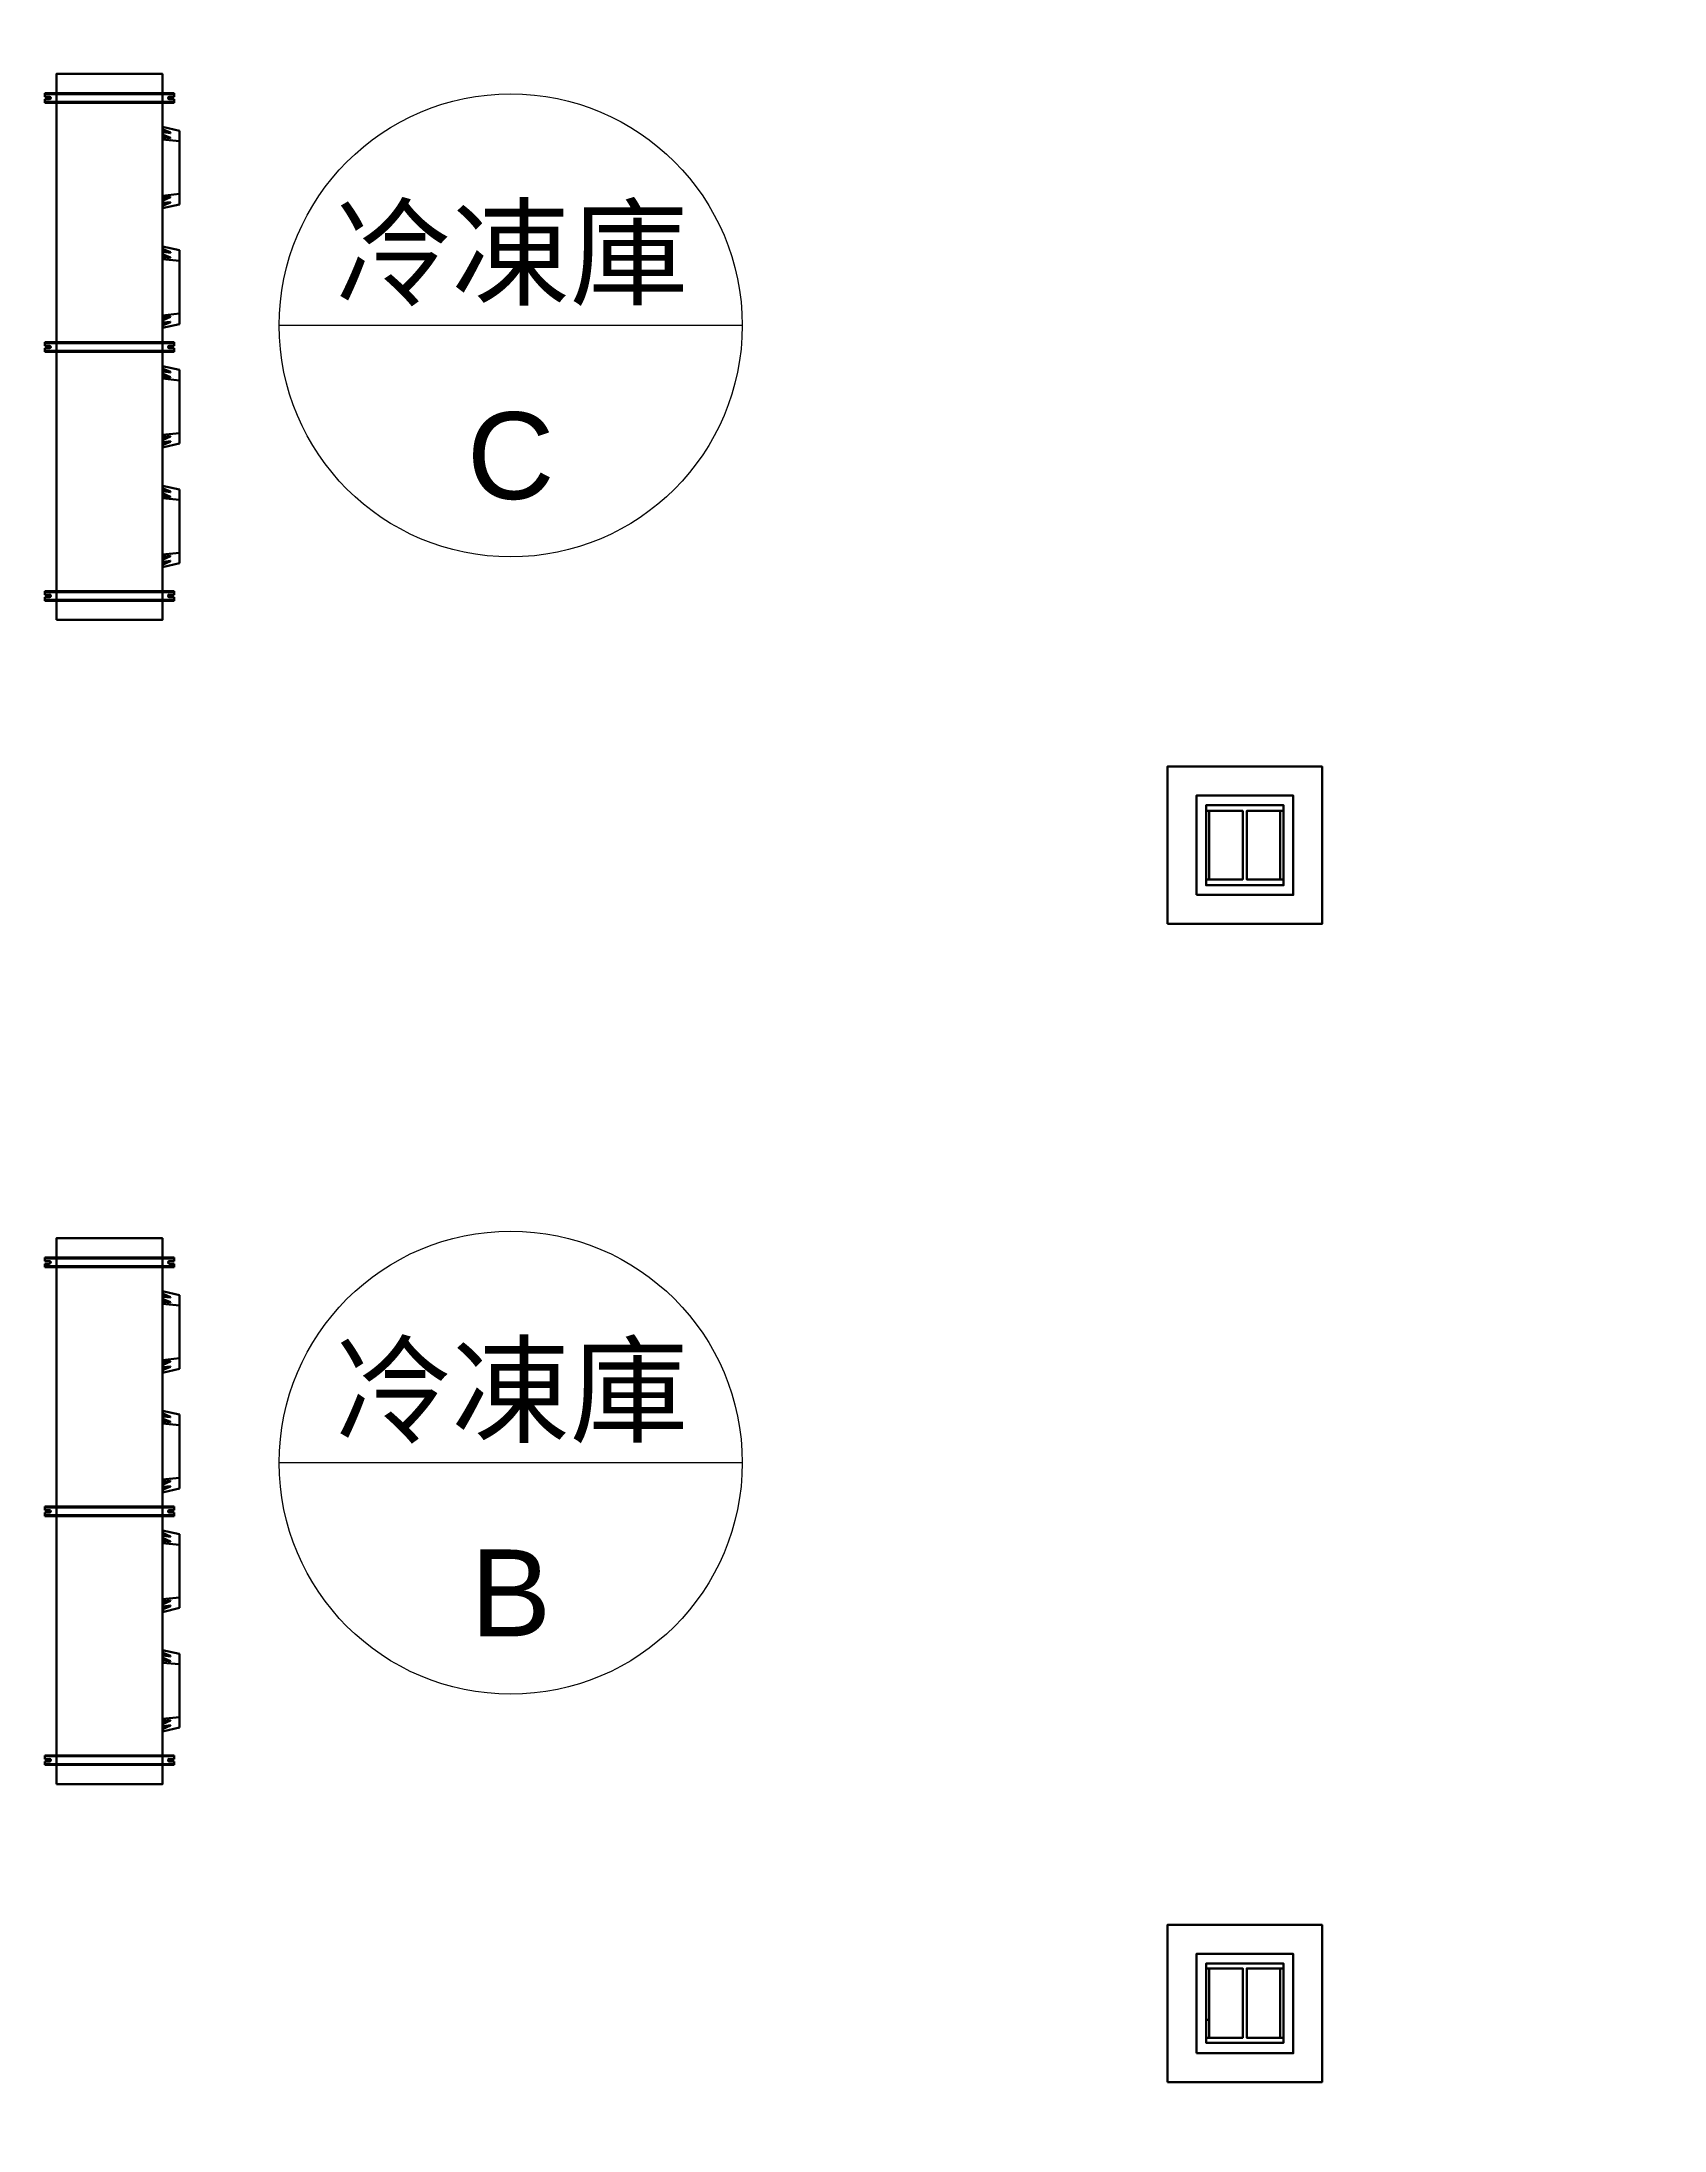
# Model space of a CAD drawing. Header units: millimetres. Extents: x 0 to 31017, y 0 to 21335.
# Drawn here: x 8061 to 8902, y 18577 to 19660 of the extents above; entities that cross this region are included whole.
import ezdxf
from ezdxf import colors
from ezdxf.entities.mleader import LeaderData, LeaderLine
from ezdxf.enums import TextEntityAlignment as Align
from ezdxf.math import Vec2, Vec3

# ---------------------------------------------------------------- set-up
doc = ezdxf.new("R2010")
doc.units = ezdxf.units.MM
doc.linetypes.add('ACAD_ISO03W100', pattern=[30, 12, -18])
doc.layers.add('PDF_幾何圖形', color=7, linetype='Continuous')
doc.styles.get("Standard").update_dxf_attribs({"font": 'arial.ttf'})

# ---------------------------------------------------------------- blocks, each defined once
blk = doc.blocks.new('機組圖彩色')
at = {"color": 251, "lineweight": 200, "true_color": 0x636466}
for p, q in [((92576.6, 1980.3), (92576.6, 1982.2)), ((92643.6, 1982.2), (92576.6, 1982.2)), ((92643.6, 1981.7), (92576.6, 1981.7)), ((92640.1, 1982.2), (92580.1, 1982.2)), ((92640.1, 1981.7), (92580.1, 1981.7)), ((92643.6, 1980.3), (92643.6, 1982.2)), ((92579.1, 1980.3), (92576.6, 1980.3)), ((92579.1, 1979.1), (92576.6, 1979.1)), ((92576.6, 1977.2), (92576.6, 1979.1)), ((92643.6, 1977.7), (92576.6, 1977.7)), ((92643.6, 1977.2), (92576.6, 1977.2)), ((92640.1, 1977.7), (92580.1, 1977.7)), ((92640.1, 1977.2), (92580.1, 1977.2)), ((92643.6, 1980.3), (92641.1, 1980.3)), ((92643.6, 1979.1), (92641.1, 1979.1)), ((92643.6, 1977.2), (92643.6, 1979.1)), ((92576.6, 1851.3), (92576.6, 1853.2)), ((92643.6, 1853.2), (92576.6, 1853.2)), ((92643.6, 1852.7), (92576.6, 1852.7)), ((92579.1, 1851.3), (92576.6, 1851.3)), ((92640.1, 1853.2), (92580.1, 1853.2)), ((92640.1, 1852.7), (92580.1, 1852.7)), ((92643.6, 1851.3), (92641.1, 1851.3)), ((92643.6, 1851.3), (92643.6, 1853.2)), ((92579.1, 1850.1), (92576.6, 1850.1)), ((92576.6, 1848.2), (92576.6, 1850.1)), ((92643.6, 1848.7), (92576.6, 1848.7)), ((92643.6, 1848.2), (92576.6, 1848.2)), ((92640.1, 1848.7), (92580.1, 1848.7)), ((92640.1, 1848.2), (92580.1, 1848.2)), ((92643.6, 1850.1), (92641.1, 1850.1)), ((92643.6, 1848.2), (92643.6, 1850.1)), ((92576.6, 1722.3), (92576.6, 1724.2)), ((92643.6, 1724.2), (92576.6, 1724.2)), ((92643.6, 1723.7), (92576.6, 1723.7)), ((92579.1, 1722.3), (92576.6, 1722.3)), ((92640.1, 1724.2), (92580.1, 1724.2)), ((92640.1, 1723.7), (92580.1, 1723.7)), ((92643.6, 1722.3), (92641.1, 1722.3)), ((92643.6, 1722.3), (92643.6, 1724.2)), ((92579.1, 1721.1), (92576.6, 1721.1)), ((92576.6, 1719.2), (92576.6, 1721.1)), ((92643.6, 1719.7), (92576.6, 1719.7)), ((92643.6, 1719.2), (92576.6, 1719.2)), ((92640.1, 1719.7), (92580.1, 1719.7)), ((92640.1, 1719.2), (92580.1, 1719.2)), ((92643.6, 1721.1), (92641.1, 1721.1)), ((92643.6, 1719.2), (92643.6, 1721.1)), ((92576.6, 1376.8), (92576.6, 1378.7)), ((92643.6, 1378.7), (92576.6, 1378.7)), ((92643.6, 1378.2), (92576.6, 1378.2)), ((92579.1, 1376.8), (92576.6, 1376.8)), ((92579.1, 1375.5), (92576.6, 1375.5)), ((92576.6, 1373.7), (92576.6, 1375.5)), ((92643.6, 1376.8), (92641.1, 1376.8)), ((92643.6, 1375.5), (92641.1, 1375.5)), ((92643.6, 1376.8), (92643.6, 1378.7)), ((92643.6, 1373.7), (92643.6, 1375.5)), ((92643.6, 1374.2), (92576.6, 1374.2)), ((92643.6, 1373.7), (92576.6, 1373.7)), ((92576.6, 1247.8), (92576.6, 1249.7)), ((92643.6, 1249.7), (92576.6, 1249.7)), ((92643.6, 1249.2), (92576.6, 1249.2)), ((92579.1, 1247.8), (92576.6, 1247.8)), ((92576.6, 1244.7), (92576.6, 1246.5)), ((92579.1, 1246.5), (92576.6, 1246.5)), ((92643.6, 1245.2), (92576.6, 1245.2)), ((92643.6, 1247.8), (92641.1, 1247.8)), ((92643.6, 1246.5), (92641.1, 1246.5)), ((92643.6, 1247.8), (92643.6, 1249.7)), ((92643.6, 1244.7), (92643.6, 1246.5)), ((92643.6, 1244.7), (92576.6, 1244.7)), ((92576.6, 1118.8), (92576.6, 1120.7)), ((92643.6, 1120.7), (92576.6, 1120.7)), ((92643.6, 1120.2), (92576.6, 1120.2)), ((92579.1, 1118.8), (92576.6, 1118.8)), ((92579.1, 1117.5), (92576.6, 1117.5)), ((92576.6, 1115.7), (92576.6, 1117.5)), ((92643.6, 1116.2), (92576.6, 1116.2)), ((92643.6, 1115.7), (92576.6, 1115.7)), ((92643.6, 1118.8), (92641.1, 1118.8)), ((92643.6, 1117.5), (92641.1, 1117.5)), ((92643.6, 1118.8), (92643.6, 1120.7)), ((92643.6, 1115.7), (92643.6, 1117.5))]:
    blk.add_line(p, q, dxfattribs=at)
at = {"color": 251, "lineweight": 200, "ltscale": 50, "true_color": 0x636466}
for p, q in [((92637.6, 1922.6), (92637.6, 1964.8)), ((92637.6, 1964.8), (92646.4, 1962.8)), ((92638, 1958.2), (92638, 1964.8)), ((92641.8, 1961.8), (92638, 1963.4)), ((92641.7, 1961.5), (92638, 1963.1)), ((92638, 1962), (92641.7, 1961.5)), ((92641.8, 1959.1), (92638, 1960.7)), ((92641.7, 1958.9), (92638, 1960.5)), ((92641.7, 1961.5), (92641.8, 1961.8)), ((92646.4, 1962.8), (92646.4, 1924.6)), ((92637.6, 1958.3), (92646.4, 1957.4)), ((92638, 1959.3), (92641.7, 1958.9)), ((92641.7, 1958.9), (92641.8, 1959.1)), ((92637.6, 1929.1), (92646.4, 1930)), ((92638, 1929.2), (92638, 1922.6)), ((92638, 1928.1), (92641.7, 1928.5)), ((92641.7, 1928.5), (92638, 1926.9)), ((92641.8, 1928.3), (92638, 1926.6)), ((92641.7, 1928.5), (92641.8, 1928.3)), ((92637.6, 1922.6), (92646.4, 1924.6)), ((92641.7, 1925.8), (92638, 1924.2)), ((92638, 1925.4), (92641.7, 1925.8)), ((92641.8, 1925.6), (92638, 1924)), ((92641.7, 1925.8), (92641.8, 1925.6)), ((92637.6, 1902.8), (92646.4, 1900.8)), ((92637.6, 1896.3), (92646.4, 1895.4)), ((92638, 1896.2), (92638, 1902.8)), ((92641.8, 1899.8), (92638, 1901.4)), ((92641.7, 1899.5), (92638, 1901.1)), ((92638, 1900), (92641.7, 1899.5)), ((92641.8, 1897.1), (92638, 1898.7)), ((92641.7, 1896.9), (92638, 1898.5)), ((92638, 1897.3), (92641.7, 1896.9)), ((92641.7, 1899.5), (92641.8, 1899.8)), ((92641.7, 1896.9), (92641.8, 1897.1)), ((92646.4, 1900.8), (92646.4, 1862.6)), ((92637.6, 1867.1), (92646.4, 1868)), ((92637.6, 1860.6), (92646.4, 1862.6)), ((92638, 1867.2), (92638, 1860.6)), ((92638, 1866.1), (92641.7, 1866.5)), ((92641.7, 1866.5), (92638, 1864.9)), ((92641.8, 1866.3), (92638, 1864.6)), ((92641.7, 1863.8), (92638, 1862.2)), ((92638, 1863.4), (92641.7, 1863.8)), ((92641.8, 1863.6), (92638, 1862)), ((92641.7, 1866.5), (92641.8, 1866.3)), ((92641.7, 1863.8), (92641.8, 1863.6)), ((92637.6, 1840.8), (92646.4, 1838.8)), ((92638, 1834.2), (92638, 1840.8)), ((92637.6, 1834.3), (92646.4, 1833.4)), ((92641.8, 1837.8), (92638, 1839.4)), ((92641.7, 1837.5), (92638, 1839.1)), ((92638, 1838), (92641.7, 1837.5)), ((92641.8, 1835.1), (92638, 1836.7)), ((92641.7, 1834.9), (92638, 1836.5)), ((92638, 1835.3), (92641.7, 1834.9)), ((92641.7, 1837.5), (92641.8, 1837.8)), ((92641.7, 1834.9), (92641.8, 1835.1)), ((92646.4, 1800.6), (92646.4, 1838.8)), ((92637.6, 1805.1), (92646.4, 1806)), ((92637.6, 1798.6), (92646.4, 1800.6)), ((92638, 1805.2), (92638, 1798.6)), ((92641.7, 1804.5), (92638, 1802.9)), ((92638, 1804.1), (92641.7, 1804.5)), ((92641.8, 1804.3), (92638, 1802.6)), ((92641.7, 1801.8), (92638, 1800.2)), ((92638, 1801.4), (92641.7, 1801.8)), ((92641.8, 1801.6), (92638, 1800)), ((92641.7, 1804.5), (92641.8, 1804.3)), ((92641.7, 1801.8), (92641.8, 1801.6)), ((92637.6, 1778.8), (92646.4, 1776.8)), ((92637.6, 1778.8), (92637.6, 1736.6)), ((92638, 1772.2), (92638, 1778.8)), ((92641.8, 1775.8), (92638, 1777.4)), ((92641.7, 1775.5), (92638, 1777.1)), ((92638, 1776), (92641.7, 1775.5)), ((92641.7, 1775.5), (92641.8, 1775.8)), ((92646.4, 1738.6), (92646.4, 1776.8)), ((92637.6, 1772.3), (92646.4, 1771.4)), ((92641.8, 1773.1), (92638, 1774.7)), ((92641.7, 1772.9), (92638, 1774.5)), ((92638, 1773.3), (92641.7, 1772.9)), ((92641.7, 1772.9), (92641.8, 1773.1)), ((92637.6, 1743.1), (92646.4, 1744)), ((92638, 1743.2), (92638, 1736.6)), ((92637.6, 1736.6), (92646.4, 1738.6)), ((92641.7, 1742.5), (92638, 1740.9)), ((92638, 1742.1), (92641.7, 1742.5)), ((92641.8, 1742.3), (92638, 1740.6)), ((92638, 1739.4), (92641.7, 1739.8)), ((92641.7, 1739.8), (92638, 1738.2)), ((92641.8, 1739.6), (92638, 1738)), ((92641.7, 1742.5), (92641.8, 1742.3)), ((92641.7, 1739.8), (92641.8, 1739.6)), ((92637.6, 1319), (92637.6, 1361.3)), ((92637.6, 1361.3), (92646.4, 1359.3)), ((92637.6, 1354.7), (92646.4, 1353.9)), ((92638, 1354.7), (92638, 1361.2)), ((92641.8, 1358.2), (92638, 1359.9)), ((92641.7, 1358), (92638, 1359.6)), ((92638, 1358.4), (92641.7, 1358)), ((92641.8, 1355.6), (92638, 1357.2)), ((92641.7, 1355.4), (92638, 1357)), ((92638, 1355.8), (92641.7, 1355.4)), ((92641.7, 1358), (92641.8, 1358.2)), ((92641.7, 1355.4), (92641.8, 1355.6)), ((92646.4, 1359.3), (92646.4, 1321.1)), ((92637.6, 1325.6), (92646.4, 1326.5)), ((92637.6, 1319), (92646.4, 1321.1)), ((92638, 1325.6), (92638, 1319.1)), ((92638, 1324.6), (92641.7, 1325)), ((92641.7, 1325), (92638, 1323.4)), ((92641.8, 1324.8), (92638, 1323.1)), ((92641.7, 1322.3), (92638, 1320.7)), ((92638, 1321.9), (92641.7, 1322.3)), ((92641.8, 1322.1), (92638, 1320.5)), ((92641.7, 1325), (92641.8, 1324.8)), ((92641.7, 1322.3), (92641.8, 1322.1)), ((92637.6, 1299.3), (92646.4, 1297.3)), ((92638, 1292.7), (92638, 1299.2)), ((92637.6, 1292.7), (92646.4, 1291.9)), ((92641.8, 1296.2), (92638, 1297.9)), ((92641.7, 1296), (92638, 1297.6)), ((92638, 1296.4), (92641.7, 1296)), ((92641.8, 1293.6), (92638, 1295.2)), ((92641.7, 1293.4), (92638, 1295)), ((92638, 1293.8), (92641.7, 1293.4)), ((92641.7, 1296), (92641.8, 1296.2)), ((92641.7, 1293.4), (92641.8, 1293.6)), ((92646.4, 1297.3), (92646.4, 1259.1)), ((92637.6, 1263.6), (92646.4, 1264.5)), ((92637.6, 1257), (92646.4, 1259.1)), ((92638, 1263.6), (92638, 1257.1)), ((92638, 1262.6), (92641.7, 1263)), ((92641.7, 1263), (92638, 1261.4)), ((92641.8, 1262.8), (92638, 1261.1)), ((92641.7, 1260.3), (92638, 1258.7)), ((92638, 1259.9), (92641.7, 1260.3)), ((92641.8, 1260.1), (92638, 1258.5)), ((92641.7, 1263), (92641.8, 1262.8)), ((92641.7, 1260.3), (92641.8, 1260.1)), ((92637.6, 1237.3), (92646.4, 1235.3)), ((92638, 1230.7), (92638, 1237.2)), ((92641.8, 1234.2), (92638, 1235.9)), ((92641.7, 1234), (92638, 1235.6)), ((92638, 1234.4), (92641.7, 1234)), ((92641.7, 1234), (92641.8, 1234.2)), ((92646.4, 1197.1), (92646.4, 1235.3)), ((92637.6, 1230.7), (92646.4, 1229.9)), ((92641.8, 1231.6), (92638, 1233.2)), ((92641.7, 1231.4), (92638, 1233)), ((92638, 1231.8), (92641.7, 1231.4)), ((92641.7, 1231.4), (92641.8, 1231.6)), ((92637.6, 1201.6), (92646.4, 1202.5)), ((92638, 1201.6), (92638, 1195.1)), ((92637.6, 1195), (92646.4, 1197.1)), ((92641.7, 1201), (92638, 1199.4)), ((92638, 1200.6), (92641.7, 1201)), ((92641.8, 1200.8), (92638, 1199.1)), ((92638, 1197.9), (92641.7, 1198.3)), ((92641.7, 1198.3), (92638, 1196.7)), ((92641.8, 1198.1), (92638, 1196.5)), ((92641.7, 1201), (92641.8, 1200.8)), ((92641.7, 1198.3), (92641.8, 1198.1)), ((92637.6, 1175.3), (92646.4, 1173.3)), ((92637.6, 1175.3), (92637.6, 1133)), ((92638, 1168.7), (92638, 1175.2)), ((92641.8, 1172.2), (92638, 1173.9)), ((92641.7, 1172), (92638, 1173.6)), ((92638, 1172.4), (92641.7, 1172)), ((92641.8, 1169.6), (92638, 1171.2)), ((92641.7, 1169.4), (92638, 1171)), ((92638, 1169.8), (92641.7, 1169.4)), ((92641.7, 1172), (92641.8, 1172.2)), ((92641.7, 1169.4), (92641.8, 1169.6)), ((92646.4, 1135.1), (92646.4, 1173.3)), ((92637.6, 1168.7), (92646.4, 1167.9)), ((92637.6, 1139.6), (92646.4, 1140.5)), ((92638, 1139.6), (92638, 1133.1)), ((92641.7, 1139), (92638, 1137.4)), ((92638, 1138.6), (92641.7, 1139)), ((92641.8, 1138.8), (92638, 1137.1)), ((92641.7, 1139), (92641.8, 1138.8)), ((92637.6, 1133), (92646.4, 1135.1)), ((92638, 1135.9), (92641.7, 1136.3)), ((92641.7, 1136.3), (92638, 1134.7)), ((92641.8, 1136.1), (92638, 1134.5)), ((92641.7, 1136.3), (92641.8, 1136.1))]:
    blk.add_line(p, q, dxfattribs=at)
at = {"color": 251, "linetype": 'ACAD_ISO03W100', "lineweight": 200, "ltscale": 50, "true_color": 0x636466}
for p, q in [((92637.6, 1962.7), (92637.6, 1924.7)), ((92637.6, 1738.7), (92637.6, 1776.7)), ((92637.6, 1359.2), (92637.6, 1321.2)), ((92637.6, 1135.2), (92637.6, 1173.2))]:
    blk.add_line(p, q, dxfattribs=at)
at = {"color": 251, "lineweight": 200, "true_color": 0x636466}
for points in [[(92582.6, 1709.2), (92582.6, 1992.2), (92637.6, 1992.2), (92637.6, 1709.2)], [(92582.6, 1105.7), (92582.6, 1388.7), (92637.6, 1388.7), (92637.6, 1105.7)]]:
    blk.add_lwpolyline(points, close=True, dxfattribs=at)
for centre, start, end in [((92579.1, 1979.7), 270, 90), ((92641.1, 1979.7), 90, 270), ((92579.1, 1850.7), 270, 90), ((92641.1, 1850.7), 90, 270), ((92579.1, 1721.7), 270, 90), ((92641.1, 1721.7), 90, 270), ((92579.1, 1376.2), 270, 90), ((92641.1, 1376.2), 90, 270), ((92579.1, 1247.2), 270, 90), ((92641.1, 1247.2), 90, 270), ((92579.1, 1118.2), 270, 90), ((92641.1, 1118.2), 90, 270)]:
    blk.add_arc(centre, 0.635, start, end, dxfattribs=at)
blk = doc.blocks.new('_DetailCallout')
at = {"color": 0, "linetype": 'ByBlock', "lineweight": -2, "transparency": 16777216}
blk.add_line((8, 0), (-8, 0), dxfattribs=at)
blk.add_circle((0, 0), 8, dxfattribs=at)
at = {"color": 0, "transparency": 16777216}
for tag, p in [('視圖號碼', (0, 1)), ('圖紙號碼', (0, -6))]:
    blk.add_attdef(tag, text='', height=3, dxfattribs=at).set_placement(p, align=Align.CENTER)

msp = doc.modelspace()

# ---------------------------------------------------------------- linework, layer by layer
at = {"color": 251, "lineweight": 200, "true_color": 0x636466}
for points in [[(8644.4, 19202.4), (8724.6, 19202.4), (8724.6, 19283.9), (8644.4, 19283.9)], [(8659.4, 19217.4), (8709.6, 19217.4), (8709.6, 19268.9), (8659.4, 19268.9)], [(8644.4, 18602), (8724.6, 18602), (8724.6, 18683.5), (8644.4, 18683.5)], [(8659.4, 18617), (8709.6, 18617), (8709.6, 18668.5), (8659.4, 18668.5)]]:
    msp.add_lwpolyline(points, close=True, dxfattribs=at)
at = {"layer": 'PDF_幾何圖形', "color": 251, "lineweight": 200, "true_color": 0x636466}
for points in [[(8664.4, 19225.4), (8664.4, 19222.4), (8704.6, 19222.4), (8704.6, 19225.4), (8685.5, 19225.4), (8685.5, 19260.9), (8704.6, 19260.9), (8704.6, 19263.9), (8664.4, 19263.9), (8664.4, 19260.9), (8683.4, 19260.9), (8683.4, 19225.4)], [(8664.4, 19225.4), (8664.4, 19260.9), (8666.1, 19260.9), (8666.1, 19225.4)], [(8702.9, 19225.4), (8702.9, 19260.9), (8704.6, 19260.9), (8704.6, 19225.4)], [(8664.4, 18625), (8664.4, 18622.4), (8704.6, 18622.4), (8704.6, 18625), (8685.5, 18625), (8685.5, 18661), (8704.6, 18661), (8704.6, 18663.5), (8664.4, 18663.5), (8664.4, 18661), (8683.4, 18661), (8683.4, 18625)], [(8664.4, 18625), (8664.4, 18661), (8666.1, 18661), (8666.1, 18625)], [(8702.9, 18625), (8702.9, 18661), (8704.6, 18661), (8704.6, 18625)]]:
    msp.add_lwpolyline(points, close=True, dxfattribs=at)
msp.add_lwpolyline([(8666.1, 18634.3), (8664.4, 18634.3)], dxfattribs=at)

# ---------------------------------------------------------------- block references
at = {"color": 251, "lineweight": 200, "true_color": 0x636466}
msp.add_blockref('機組圖彩色', (-84514.1, 17650.7), dxfattribs=at)

# ---------------------------------------------------------------- leaders
at = {"color": 175, "true_color": 0x4554a5}
ml = msp.add_multileader_block('Standard', dxfattribs=at)
ml.set_content('_DetailCallout', color=(69, 84, 165), scale=15)
ml.set_attribute('視圖號碼', '冷凍庫', width=0)
ml.set_attribute('圖紙號碼', 'C機', width=0)
ml.set_leader_properties()
ml.build(insert=Vec2(0, 0))
ml.multileader.update_dxf_attribs({"leader_type": 0})
ctx = ml.context
ctx.base_point, ctx.plane_origin = Vec3(8059.2, 20123.6), Vec3(8179.2, 20123.6)
notes = []
notes.append((ctx, [(0, (0, 0, 0), (0, 0), (1, 0), 1, [])]))
ctx.block.insert = Vec3(8179.2, 20123.6)
ml = msp.add_multileader_block('Standard', dxfattribs=at)
ml.set_content('_DetailCallout', color=(69, 84, 165), scale=15)
ml.set_attribute('視圖號碼', '冷凍庫', width=0)
ml.set_attribute('圖紙號碼', 'D機', width=0)
ml.set_leader_properties()
ml.build(insert=Vec2(0, 0))
ml.multileader.update_dxf_attribs({"leader_type": 0})
ctx = ml.context
ctx.base_point, ctx.plane_origin = Vec3(8479.4, 20123.6), Vec3(8599.4, 20123.6)
notes.append((ctx, [(0, (0, 0, 0), (0, 0), (1, 0), 1, [])]))
ctx.block.insert = Vec3(8599.4, 20123.6)
ml = msp.add_multileader_block('Standard', dxfattribs=at)
ml.set_content('_DetailCallout', color=(69, 84, 165), scale=15)
ml.set_attribute('視圖號碼', '冷凍庫', width=0)
ml.set_attribute('圖紙號碼', 'E機', width=0)
ml.set_leader_properties()
ml.build(insert=Vec2(0, 0))
ml.multileader.update_dxf_attribs({"leader_type": 0})
ctx = ml.context
ctx.base_point, ctx.plane_origin = Vec3(8899.7, 20123.6), Vec3(9019.7, 20123.6)
notes.append((ctx, [(0, (0, 0, 0), (0, 0), (1, 0), 1, [])]))
ctx.block.insert = Vec3(9019.7, 20123.6)
at = {"color": 251, "true_color": 0x636466}
ml = msp.add_multileader_block('Standard', dxfattribs=at)
ml.set_content('_DetailCallout', color=(99, 100, 102), scale=15)
ml.set_attribute('視圖號碼', '冷凍庫', width=0)
ml.set_attribute('圖紙號碼', 'C', width=0)
ml.set_leader_properties()
ml.build(insert=Vec2(0, 0))
ml.multileader.update_dxf_attribs({"leader_type": 0})
ctx = ml.context
ctx.base_point, ctx.plane_origin = Vec3(8184, 19512.6), Vec3(8304, 19512.6)
notes.append((ctx, [(0, (0, 0, 0), (0, 0), (1, 0), 1, [])]))
ctx.block.insert = Vec3(8304, 19512.6)
at = {"color": 175, "true_color": 0x4554a5}
ml = msp.add_multileader_block('Standard', dxfattribs=at)
ml.set_content('_DetailCallout', color=(69, 84, 165), scale=15)
ml.set_attribute('視圖號碼', '冷藏庫', width=0)
ml.set_attribute('圖紙號碼', 'A機', width=0)
ml.set_leader_properties()
ml.build(insert=Vec2(0, 0))
ml.multileader.update_dxf_attribs({"leader_type": 0})
ctx = ml.context
ctx.base_point, ctx.plane_origin = Vec3(13190.9, 19361.9), Vec3(13310.9, 19361.9)
notes.append((ctx, [(0, (0, 0, 0), (0, 0), (1, 0), 1, [])]))
ctx.block.insert = Vec3(13310.9, 19361.9)
at = {"color": 251, "true_color": 0x636466}
ml = msp.add_multileader_block('Standard', dxfattribs=at)
ml.set_content('_DetailCallout', color=(99, 100, 102), scale=15)
ml.set_attribute('視圖號碼', '冷凍庫', width=0)
ml.set_attribute('圖紙號碼', 'B', width=0)
ml.set_leader_properties()
ml.build(insert=Vec2(0, 0))
ml.multileader.update_dxf_attribs({"leader_type": 0})
ctx = ml.context
ctx.base_point, ctx.plane_origin = Vec3(8184, 18923.1), Vec3(8304, 18923.1)
notes.append((ctx, [(0, (0, 0, 0), (0, 0), (1, 0), 1, [])]))
ctx.block.insert = Vec3(8304, 18923.1)
for ctx, leaders in notes:
    for number, flags, end, landing, length, lines in leaders:
        leader = LeaderData()
        leader.index, (leader.has_last_leader_line, leader.has_dogleg_vector, leader.attachment_direction) = number, flags
        leader.last_leader_point, leader.dogleg_vector, leader.dogleg_length = Vec3(end), Vec3(landing), length
        for number, points, colour, breaks in lines:
            line = LeaderLine()
            line.index, line.vertices, line.color, line.breaks = number, Vec3.list(points), colors.encode_raw_color(colour), breaks
            leader.lines.append(line)
        ctx.leaders.append(leader)

doc.saveas('drawing.dxf')
